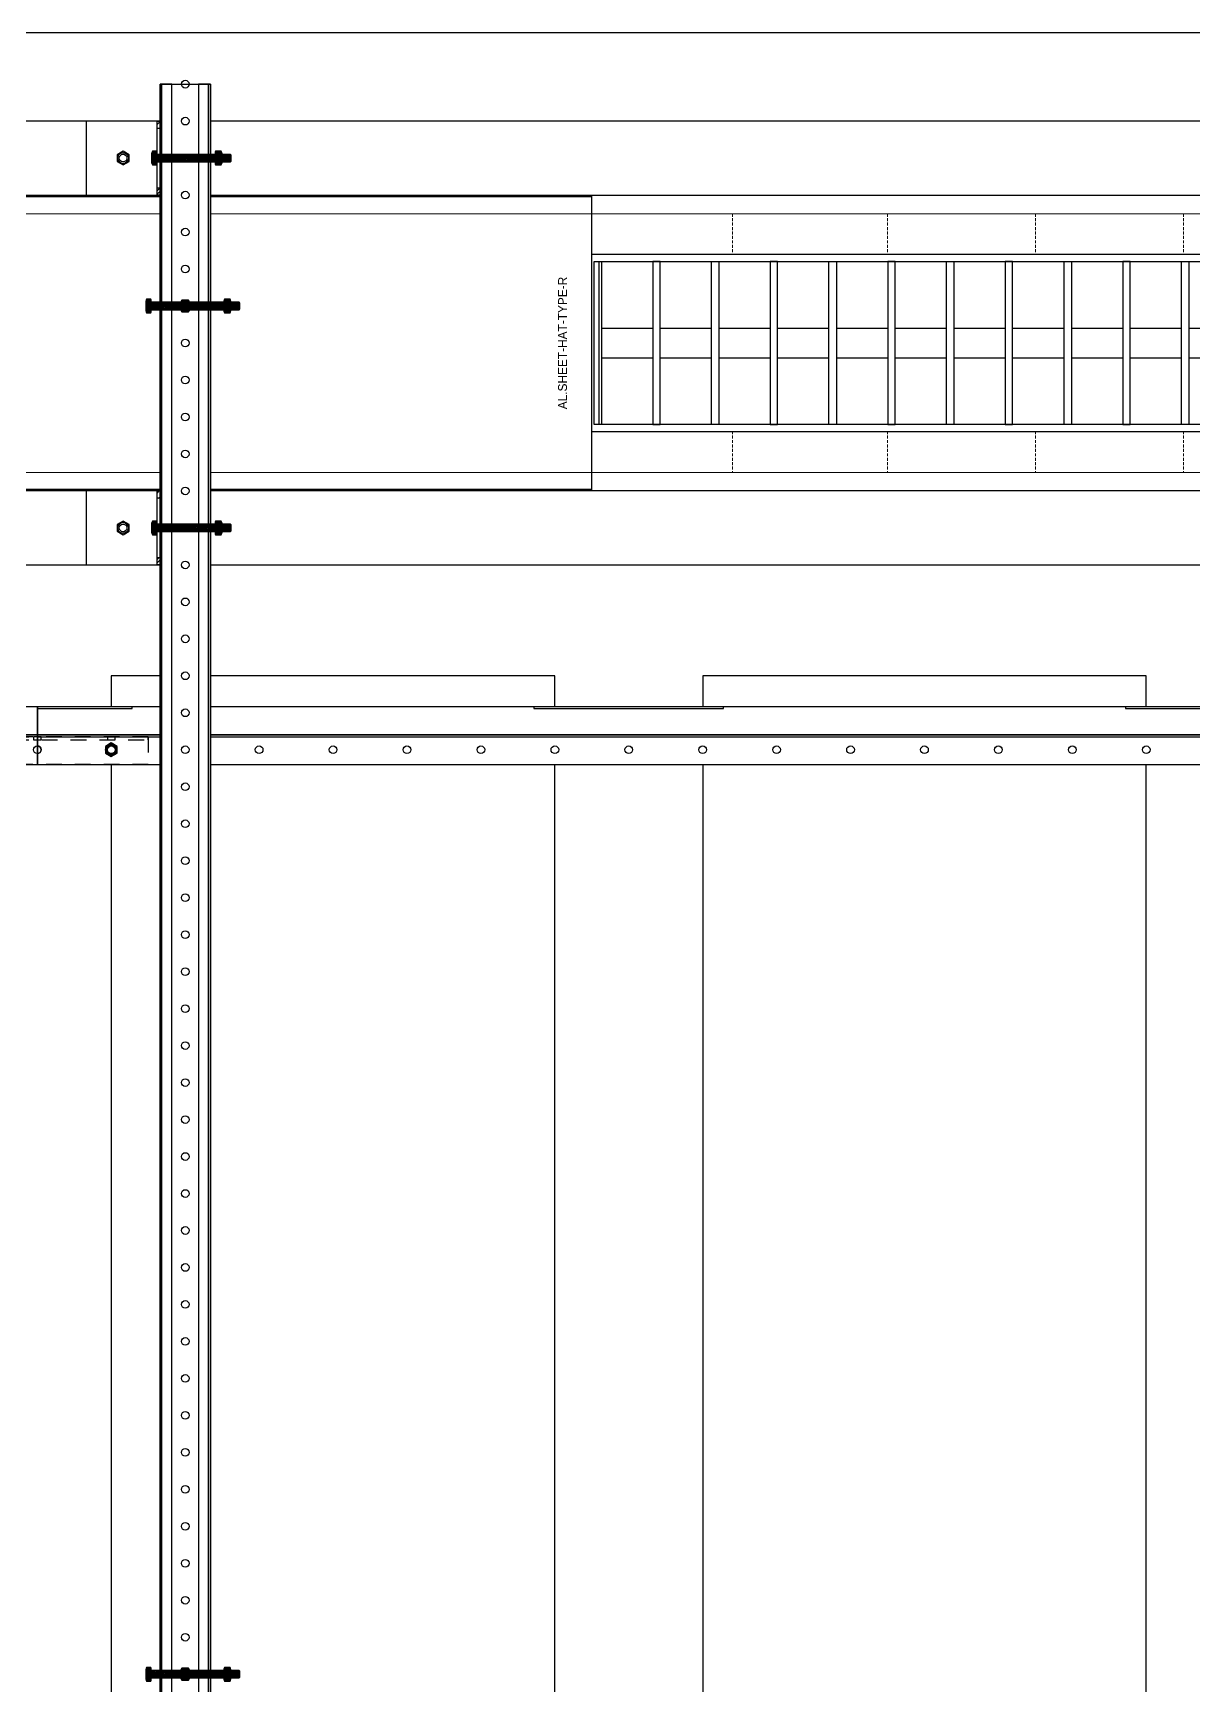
# Model space of a CAD drawing. Header units: millimetres. Extents: x -962357 to -591296, y -223672 to 59420.
# Drawn here: x -755383 to -754598, y -170951 to -169834 of the extents above; entities that cross this region are included whole.
import ezdxf
from ezdxf.enums import TextEntityAlignment as Align

# ---------------------------------------------------------------- set-up
doc = ezdxf.new("R2010")
doc.units = ezdxf.units.MM
doc.linetypes.add('DPA_Hidden 50', pattern=[3, 2, -1])
doc.linetypes.add('TA_HL_003.00000', pattern=[19.5, 10.65, -8.85])
for name, color, linetype in [('000 - H A T C H', 8, 'Continuous'), ('000 - WIPEOUT', 250, 'Continuous'), ('001 - ASCESSORIES', 251, 'Continuous'), ('A04_TUBE SERIES', 2, 'Continuous'), ('A11_ALU.SOLID SHEET', 2, 'Continuous')]:
    doc.layers.add(name, color=color, linetype=linetype)
doc.layers.add('A-GLAZ-CURT', color=2, linetype='Continuous', lineweight=9)
pattern_1 = [(110, (-0.5, 0), (-0.939693, -0.34202), []), (110, (-0.2012, 0.6409), (-0.939693, -0.34202), [1.25, -0.25, 0, -0.25])]

# ---------------------------------------------------------------- blocks, each defined once
blk = doc.blocks.new('*U4621')
at = {"color": 1}
blk.add_wipeout([(600, -60), (-600, -60), (-600, 60), (600, 60)], dxfattribs=at).dxf.layer = '000 - WIPEOUT'
at = {"layer": '001 - ASCESSORIES', "color": 0}
blk.add_lwpolyline([(600, -60), (-600, -60), (-600, 60), (600, 60)], close=True, dxfattribs=at)
at = {"layer": '001 - ASCESSORIES'}
for points in [[(-593.5, -55), (-598.5, -55), (-598.5, 55), (-593.5, 55)], [(595, -55), (-595, -55), (-595, 55), (595, 55)], [(-558.8, -55), (-553.8, -55), (-553.8, 55), (-558.8, 55)], [(-514, -55), (-519, -55), (-519, 55), (-514, 55)], [(-479.3, -55), (-474.3, -55), (-474.3, 55), (-479.3, 55)], [(-434.6, -55), (-439.6, -55), (-439.6, 55), (-434.6, 55)], [(-399.8, -55), (-394.8, -55), (-394.8, 55), (-399.8, 55)], [(-355.1, -55), (-360.1, -55), (-360.1, 55), (-355.1, 55)], [(-320.4, -55), (-315.4, -55), (-315.4, 55), (-320.4, 55)], [(-275.6, -55), (-280.6, -55), (-280.6, 55), (-275.6, 55)], [(-240.9, -55), (-235.9, -55), (-235.9, 55), (-240.9, 55)], [(-196.2, -55), (-201.2, -55), (-201.2, 55), (-196.2, 55)], [(-161.4, -55), (-156.4, -55), (-156.4, 55), (-161.4, 55)], [(-116.7, -55), (-121.7, -55), (-121.7, 55), (-116.7, 55)], [(-82, -55), (-77, -55), (-77, 55), (-82, 55)], [(-37.2, -55), (-42.2, -55), (-42.2, 55), (-37.2, 55)], [(-2.5, -55), (2.5, -55), (2.5, 55), (-2.5, 55)], [(42.2, -55), (37.2, -55), (37.2, 55), (42.2, 55)], [(77, -55), (82, -55), (82, 55), (77, 55)], [(121.7, -55), (116.7, -55), (116.7, 55), (121.7, 55)], [(156.4, -55), (161.4, -55), (161.4, 55), (156.4, 55)], [(201.2, -55), (196.2, -55), (196.2, 55), (201.2, 55)], [(235.9, -55), (240.9, -55), (240.9, 55), (235.9, 55)], [(280.6, -55), (275.6, -55), (275.6, 55), (280.6, 55)], [(315.4, -55), (320.4, -55), (320.4, 55), (315.4, 55)], [(360.1, -55), (355.1, -55), (355.1, 55), (360.1, 55)], [(394.8, -55), (399.8, -55), (399.8, 55), (394.8, 55)], [(439.6, -55), (434.6, -55), (434.6, 55), (439.6, 55)], [(474.3, -55), (479.3, -55), (479.3, 55), (474.3, 55)], [(519, -55), (514, -55), (514, 55), (519, 55)], [(553.8, -55), (558.8, -55), (558.8, 55), (553.8, 55)], [(598.5, -55), (593.5, -55), (593.5, 55), (598.5, 55)]]:
    blk.add_lwpolyline(points, close=True, dxfattribs=at)
for points in [[(-593.5, 10), (-558.8, 10)], [(-553.8, 10), (-519, 10)], [(-514, 10), (-479.3, 10)], [(-474.3, 10), (-439.6, 10)], [(-434.6, 10), (-399.8, 10)], [(-394.8, 10), (-360.1, 10)], [(-355.1, 10), (-320.4, 10)], [(-315.4, 10), (-280.6, 10)], [(-275.6, 10), (-240.9, 10)], [(-235.9, 10), (-201.2, 10)], [(-196.2, 10), (-161.4, 10)], [(-156.4, 10), (-121.7, 10)], [(-116.7, 10), (-82, 10)], [(-77, 10), (-42.2, 10)], [(-37.2, 10), (-2.5, 10)], [(2.5, 10), (37.2, 10)], [(42.2, 10), (77, 10)], [(82, 10), (116.7, 10)], [(121.7, 10), (156.4, 10)], [(161.4, 10), (196.2, 10)], [(201.2, 10), (235.9, 10)], [(240.9, 10), (275.6, 10)], [(280.6, 10), (315.4, 10)], [(320.4, 10), (355.1, 10)], [(360.1, 10), (394.8, 10)], [(399.8, 10), (434.6, 10)], [(439.6, 10), (474.3, 10)], [(479.3, 10), (514, 10)], [(519, 10), (553.8, 10)], [(558.8, 10), (593.5, 10)], [(-593.5, -10), (-558.8, -10)], [(-553.8, -10), (-519, -10)], [(-514, -10), (-479.3, -10)], [(-474.3, -10), (-439.6, -10)], [(-434.6, -10), (-399.8, -10)], [(-394.8, -10), (-360.1, -10)], [(-355.1, -10), (-320.4, -10)], [(-315.4, -10), (-280.6, -10)], [(-275.6, -10), (-240.9, -10)], [(-235.9, -10), (-201.2, -10)], [(-196.2, -10), (-161.4, -10)], [(-156.4, -10), (-121.7, -10)], [(-116.7, -10), (-82, -10)], [(-77, -10), (-42.2, -10)], [(-37.2, -10), (-2.5, -10)], [(2.5, -10), (37.2, -10)], [(42.2, -10), (77, -10)], [(82, -10), (116.7, -10)], [(121.7, -10), (156.4, -10)], [(161.4, -10), (196.2, -10)], [(201.2, -10), (235.9, -10)], [(240.9, -10), (275.6, -10)], [(280.6, -10), (315.4, -10)], [(320.4, -10), (355.1, -10)], [(360.1, -10), (394.8, -10)], [(399.8, -10), (434.6, -10)], [(439.6, -10), (474.3, -10)], [(479.3, -10), (514, -10)], [(519, -10), (553.8, -10)], [(558.8, -10), (593.5, -10)]]:
    blk.add_lwpolyline(points, dxfattribs=at)
blk = doc.blocks.new('*U4649')
blk.add_attdef('EXTR.OVL-LENGTH_', (-25, -59.1), '', height=5)
blk.add_wipeout([(-25, 0), (25, 0), (25, 4195), (-25, 4195)]).dxf.layer = '000 - WIPEOUT'
at = {"layer": 'A04_TUBE SERIES', "color": 0}
blk.add_lwpolyline([(-25, 0), (25, 0), (25, 4195), (-25, 4195)], close=True, dxfattribs=at)
blk = doc.blocks.new('*U4650')
blk.add_attdef('EXTR.OVL-LENGTH_', (-25, -59.1), '', height=5)
blk.add_wipeout([(-25, 0), (25, 0), (25, 4195), (-25, 4195)]).dxf.layer = '000 - WIPEOUT'
at = {"layer": 'A04_TUBE SERIES', "color": 0}
blk.add_lwpolyline([(-25, 0), (25, 0), (25, 4195), (-25, 4195)], close=True, dxfattribs=at)
blk = doc.blocks.new('*U4857')
at = {"color": 3}
for points in [[(-875, 350), (875, 350), (875, 50), (-875, 50)], [(-875, -50), (875, -50), (875, -350), (-875, -350)]]:
    blk.add_wipeout(points, dxfattribs=at).dxf.layer = '000 - WIPEOUT'
at = {"layer": 'A11_ALU.SOLID SHEET', "color": 0, "linetype": 'ByBlock'}
for points in [[(-875, 50), (875, 50), (875, 350), (-875, 350)], [(-875, -350), (875, -350), (875, -50), (-875, -50)]]:
    blk.add_lwpolyline(points, close=True, dxfattribs=at)
blk = doc.blocks.new('000 - ASSCESSORIES_FAMELINE_GALV.BRACKET_FITTING_Z-PROFILE_HR-02B_TOP_VIEW')
blk.add_wipeout([(-1200, 39), (1200, 39), (1200, 0), (-1200, 0)]).dxf.layer = '000 - WIPEOUT'
at = {"layer": '001 - ASCESSORIES', "linetype": 'ByBlock'}
blk.add_line((1200, 20.2), (-1200, 20.2), dxfattribs=at)
at = {"layer": '001 - ASCESSORIES'}
blk.add_line((1200, 19), (-1200, 19), dxfattribs=at)
at = {"layer": '001 - ASCESSORIES', "color": 0}
blk.add_lwpolyline([(-1200, 39), (-1200, 19), (1200, 19), (1200, 39)], close=True, dxfattribs=at)
at = {"layer": '001 - ASCESSORIES'}
blk.add_lwpolyline([(-1200, 19), (-1200, 0), (1200, 0), (1200, 19)], close=True, dxfattribs=at)
at = {"layer": '001 - ASCESSORIES', "color": 2}
for points in [[(335.9, 1.2), (335.9, 0), (464.1, 0), (464.1, 1.2)], [(735.9, 1.2), (735.9, 0), (864.1, 0), (864.1, 1.2)], [(1135.9, 1.2), (1135.9, 0), (1200, 0), (1200, 1.2)]]:
    blk.add_lwpolyline(points, close=True, dxfattribs=at)
at = {"layer": '001 - ASCESSORIES'}
for centre in [(450, 29), (500, 29), (550, 29), (600, 29), (650, 29), (700, 29), (750, 29), (800, 29), (850, 29), (900, 29), (950, 29), (1000, 29), (1050, 29), (1100, 29), (1150, 29)]:
    blk.add_circle(centre, 2.6, dxfattribs=at)
blk.add_arc((1200, 29), 2.6, 90, 270, dxfattribs=at)
blk = doc.blocks.new('000 - ASSCESSORIES_FAMELINE_GALV._SPICE-FOR_HR-02B_TOP_VIEW')
at = {"layer": '001 - ASCESSORIES', "linetype": 'ByBlock'}
blk.add_lwpolyline([(-75, 6.8), (75, 6.8), (75, 8.8), (-75, 8.8)], close=True, dxfattribs=at)
at = {"layer": '001 - ASCESSORIES', "color": 0, "linetype": 'ByBlock'}
blk.add_lwpolyline([(-75, 8.8), (75, 8.8), (75, -10), (-75, -10)], close=True, dxfattribs=at)
at = {"layer": '001 - ASCESSORIES', "color": 1}
for points in [[(-57.6, 6.8), (-42.4, 6.8), (-42.4, 8.8), (-57.6, 8.8)], [(-2.6, 6.8), (2.6, 6.8), (2.6, 8.8), (-2.6, 8.8)], [(47.4, 6.8), (52.6, 6.8), (52.6, 8.8), (47.4, 8.8)]]:
    blk.add_lwpolyline(points, close=True, dxfattribs=at)
blk.add_lwpolyline([(-55, -2.6), (-45, -2.6, 1), (-45, 2.6), (-55, 2.6, 1)], format="xyb", close=True, dxfattribs=at)
at = {"layer": '001 - ASCESSORIES'}
for centre in [(0, 0), (50, 0)]:
    blk.add_circle(centre, 2.6, dxfattribs=at)
blk = doc.blocks.new('*U4659')
at = {"layer": '001 - ASCESSORIES', "color": 0, "linetype": 'ByBlock'}
blk.add_blockref('000 - ASSCESSORIES_FAMELINE_GALV._SPICE-FOR_HR-02B_TOP_VIEW', (0, 0), dxfattribs=at)
blk = doc.blocks.new('*U4682')
at = {"color": 1}
for p, q in [((-3.5, 3.5), (3.5, 3.5)), ((-3.5, 0), (3.5, 0))]:
    blk.add_line(p, q, dxfattribs=at)
at = {"color": 0}
for points in [[(-2.3, 3.2, 0.249855), (-4.6, 3.2), (-4.6, 0.3, 0.249855), (-2.3, 0.3)], [(2.3, 3.2, 0.062432), (0, 3.5, 0.062432), (-2.3, 3.2), (-2.3, 0.3, 0.061701), (0, 0, 0.061701), (2.3, 0.3)], [(4.6, 3.2, 0.249855), (2.3, 3.2), (2.3, 0.3, 0.249855), (4.6, 0.3)]]:
    blk.add_lwpolyline(points, format="xyb", close=True, dxfattribs=at)
blk = doc.blocks.new('*U4688')
at = {"layer": '000 - H A T C H'}
h = blk.add_hatch(dxfattribs=at)
h.set_pattern_fill('ANSI35', color=8, scale=4, angle=65)
h.set_pattern_definition(pattern_1)
h.paths.add_polyline_path([(0, -2.5), (14.5, -2.5), (14.5, 2.5), (0, 2.5)])
at = {"color": 8}
blk.add_line((14.5, -2.5), (14.5, 2.5), dxfattribs=at)
at = {"color": 1}
blk.add_lwpolyline([(14.5, 2.5), (0, 2.5), (0, -2.5), (14.5, -2.5), (15, -2), (15, 2)], close=True, dxfattribs=at)
blk = doc.blocks.new('*U4699')
at = {"layer": '000 - H A T C H'}
h = blk.add_hatch(color=250, dxfattribs=at)
h.dxf.hatch_style = 1
edge = h.paths.add_edge_path()
edge.add_line((-0.3, -4.6), (-3.2, -4.6))
edge.add_arc((-1, -3.5), 2.45, 180, 208.0569, ccw=False)
edge.add_line((-3.5, -3.5), (-3.5, 0))
edge.add_arc((5.9, 0), 9.36, 179.9761, 180.0239, ccw=False)
edge.add_line((-3.5, 0), (-3.5, 0))
edge.add_arc((5.9, 0), 9.36, 179.9761, 180.0239, ccw=False)
edge.add_line((-3.5, 0), (-3.5, 3.5))
edge.add_arc((-1, 3.5), 2.45, 151.9431, 180, ccw=False)
edge.add_line((-3.2, 4.6), (-0.3, 4.6))
edge.add_arc((-2.5, 3.5), 2.45, 360, 388.0569, ccw=False)
edge.add_line((0, 3.5), (0, -3.5))
edge.add_arc((-2.5, -3.5), 2.45, 331.9431, 360, ccw=False)
blk.add_blockref('*U4688', (0, 0))
at = {"layer": '001 - ASCESSORIES', "rotation": 90}
blk.add_blockref('*U4682', (0, 0), dxfattribs=at)
blk = doc.blocks.new('*U4663')
at = {"layer": '001 - ASCESSORIES', "color": 0}
blk.add_lwpolyline([(4.6, 0), (2.3, 4), (-2.3, 4), (-4.6, 0), (-2.3, -4), (2.3, -4)], close=True, dxfattribs=at)
at = {"layer": '001 - ASCESSORIES', "color": 8}
blk.add_circle((0, 0), 3.85, dxfattribs=at)
at = {"layer": '001 - ASCESSORIES', "color": 0}
blk.add_circle((0, 0), 2.6, dxfattribs=at)
blk = doc.blocks.new('*U4664')
at = {"layer": '000 - H A T C H'}
h = blk.add_hatch(color=250, dxfattribs=at)
h.dxf.hatch_style = 1
h.paths.add_polyline_path([(4, -2.3), (4, 2.3), (0, 4.6), (-4, 2.3), (-4, -2.3), (0, -4.6)])
h.paths.add_polyline_path([(0, -2.6, -1), (0, 2.6, -1)], flags=16)
at = {"layer": '001 - ASCESSORIES', "color": 0, "rotation": 270}
blk.add_blockref('*U4663', (0, 0), dxfattribs=at)
blk = doc.blocks.new('*U4919')
blk.add_blockref('*U4699', (1150, -10))
at = {"linetype": 'ByBlock'}
blk.add_wipeout([(1200, -39), (1936, -39), (1936, 0), (1200, 0)], dxfattribs=at).dxf.layer = '000 - WIPEOUT'
at = {"layer": '001 - ASCESSORIES', "color": 1, "linetype": 'ByBlock'}
blk.add_lwpolyline([(1936, 0), (1200, 0), (1200, -20), (1936, -20)], close=True, dxfattribs=at)
at = {"layer": '001 - ASCESSORIES', "linetype": 'ByBlock'}
blk.add_lwpolyline([(1936, -20), (1200, -20), (1200, -39), (1936, -39)], close=True, dxfattribs=at)
at = {"layer": '001 - ASCESSORIES', "color": 0, "linetype": 'ByBlock'}
blk.add_blockref('000 - ASSCESSORIES_FAMELINE_GALV.BRACKET_FITTING_Z-PROFILE_HR-02B_TOP_VIEW', (0, -39), dxfattribs=at)
at = {"layer": '001 - ASCESSORIES', "linetype": 'ByBlock'}
blk.add_circle((1200, -10), 2.6, dxfattribs=at)
at = {"layer": '001 - ASCESSORIES', "linetype": 'TA_HL_003.00000', "rotation": 180}
blk.add_blockref('*U4659', (1200, -10), dxfattribs=at)
at = {"layer": '001 - ASCESSORIES'}
blk.add_blockref('*U4664', (1150, -10), dxfattribs=at)
blk = doc.blocks.new('*U4927')
at = {"layer": 'A11_ALU.SOLID SHEET', "color": 0}
blk.add_lwpolyline([(1135, -98.8), (1135, 98.8), (0, 98.8), (0, -98.8)], close=True, dxfattribs=at)
at = {"layer": 'Defpoints', "color": 250}
blk.add_point((0, 0), dxfattribs=at)
blk.add_text('AL.SHEET-HAT-TYPE-R', height=6, rotation=270, dxfattribs=at).set_placement((15, 0), align=Align.BOTTOM_CENTER)
blk = doc.blocks.new('*U4938')
at = {"color": 6}
blk.add_wipeout([(1075, -17), (-1075, -17), (-1075, 17), (1075, 17)], dxfattribs=at).dxf.layer = '000 - WIPEOUT'
at = {"layer": '001 - ASCESSORIES', "color": 0, "linetype": 'ByBlock'}
for p, q in [((1075, 15.8), (-1075, 15.8)), ((1075, -15.8), (-1075, -15.8))]:
    blk.add_line(p, q, dxfattribs=at)
at = {"layer": '001 - ASCESSORIES', "color": 1}
blk.add_lwpolyline([(1075, 17), (1075, -17), (-1075, -17), (-1075, 17)], close=True, dxfattribs=at)
at = {"layer": '001 - ASCESSORIES', "color": 0, "linetype": 'ByBlock'}
for points in [[(-1075, 17), (-1075, 9), (1075, 9), (1075, 17)], [(-1075, -9), (-1075, -17), (1075, -17), (1075, -9)]]:
    blk.add_lwpolyline(points, close=True, dxfattribs=at)
at = {"layer": '001 - ASCESSORIES', "color": 1, "linetype": 'Continuous'}
for centre in [(-1075, 0), (-1050, 0), (-1025, 0), (-1000, 0), (-975, 0), (-950, 0), (-925, 0), (-900, 0), (-875, 0), (-850, 0), (-825, 0), (-800, 0), (-775, 0), (-750, 0), (-725, 0), (-700, 0), (-675, 0), (-650, 0), (-625, 0), (-600, 0), (-575, 0), (-550, 0), (-525, 0), (-500, 0), (-475, 0), (-450, 0), (-425, 0), (-400, 0), (-375, 0), (-350, 0), (-325, 0), (-300, 0), (-275, 0), (-250, 0), (-225, 0), (-200, 0), (-175, 0), (-150, 0), (-125, 0), (-100, 0), (-75, 0), (-50, 0), (-25, 0), (0, 0)]:
    blk.add_circle(centre, 2.6, dxfattribs=at)
blk = doc.blocks.new('*U4696')
at = {"layer": '000 - H A T C H'}
h = blk.add_hatch(dxfattribs=at)
h.set_pattern_fill('ANSI35', color=8, scale=4, angle=65)
h.set_pattern_definition(pattern_1)
h.paths.add_polyline_path([(0, -2.5), (59.5, -2.5), (59.5, 2.5), (0, 2.5)])
at = {"color": 8}
blk.add_line((59.5, -2.5), (59.5, 2.5), dxfattribs=at)
at = {"color": 1}
blk.add_lwpolyline([(59.5, 2.5), (0, 2.5), (0, -2.5), (59.5, -2.5), (60, -2), (60, 2)], close=True, dxfattribs=at)
blk = doc.blocks.new('*U4748')
at = {"layer": '000 - H A T C H'}
h = blk.add_hatch(color=250, dxfattribs=at)
h.dxf.hatch_style = 1
edge = h.paths.add_edge_path()
edge.add_line((-0.3, -4.6), (-3.2, -4.6))
edge.add_arc((-1, -3.5), 2.45, 180, 208.0569, ccw=False)
edge.add_line((-3.5, -3.5), (-3.5, 0))
edge.add_arc((5.9, 0), 9.36, 179.9761, 180.0239, ccw=False)
edge.add_line((-3.5, 0), (-3.5, 0))
edge.add_arc((5.9, 0), 9.36, 179.9761, 180.0239, ccw=False)
edge.add_line((-3.5, 0), (-3.5, 3.5))
edge.add_arc((-1, 3.5), 2.45, 151.9431, 180, ccw=False)
edge.add_line((-3.2, 4.6), (-0.3, 4.6))
edge.add_arc((-2.5, 3.5), 2.45, 360, 388.0569, ccw=False)
edge.add_line((0, 3.5), (0, -3.5))
edge.add_arc((-2.5, -3.5), 2.45, 331.9431, 360, ccw=False)
blk.add_blockref('*U4696', (0, 0))
at = {"layer": '001 - ASCESSORIES', "rotation": 90}
blk.add_blockref('*U4682', (0, 0), dxfattribs=at)
blk = doc.blocks.new('*U4662')
at = {"color": 1}
for p, q in [((-3.5, 4.5), (3.5, 4.5)), ((-3.5, 0), (3.5, 0))]:
    blk.add_line(p, q, dxfattribs=at)
at = {"color": 0}
for points in [[(-2.3, 4.2, 0.249893), (-4.6, 4.2), (-4.6, 0.3, 0.249893), (-2.3, 0.3)], [(2.3, 4.2, 0.062422), (0, 4.5, 0.062422), (-2.3, 4.2), (-2.3, 0.3, 0.061692), (0, 0, 0.061692), (2.3, 0.3)], [(4.6, 4.2, 0.249893), (2.3, 4.2), (2.3, 0.3, 0.249893), (4.6, 0.3)]]:
    blk.add_lwpolyline(points, format="xyb", close=True, dxfattribs=at)
blk = doc.blocks.new('*U4707')
at = {"layer": '000 - H A T C H'}
h = blk.add_hatch(color=250, dxfattribs=at)
h.dxf.hatch_style = 1
edge = h.paths.add_edge_path()
edge.add_line((0.3, 4.6), (4.2, 4.6))
edge.add_arc((2, 3.5), 2.45, 0, 28.0609, ccw=False)
edge.add_line((4.5, 3.5), (4.5, 0))
edge.add_arc((-4.9, 0), 9.36, -0.0239, 0.0239, ccw=False)
edge.add_line((4.5, 0), (4.5, 0))
edge.add_arc((-4.9, 0), 9.36, -0.0239, 0.0239, ccw=False)
edge.add_line((4.5, 0), (4.5, -3.5))
edge.add_arc((2, -3.5), 2.45, -28.0609, 0, ccw=False)
edge.add_line((4.2, -4.6), (0.3, -4.6))
edge.add_arc((2.5, -3.5), 2.45, 180, 208.0609, ccw=False)
edge.add_line((0, -3.5), (0, 3.5))
edge.add_arc((2.5, 3.5), 2.45, 151.9391, 180, ccw=False)
at = {"layer": '001 - ASCESSORIES', "color": 0, "rotation": 270}
blk.add_blockref('*U4662', (0, 0), dxfattribs=at)
blk = doc.blocks.new('*U4821')
at = {"layer": '001 - ASCESSORIES'}
blk.add_blockref('*U4748', (-23, 0), dxfattribs=at)
at = {"layer": '001 - ASCESSORIES', "color": 2}
for rotation in [90, 90, 270, 270]:
    blk.add_blockref('*U4664', (0, 0), dxfattribs=dict(at, rotation=rotation))
at = {"layer": '001 - ASCESSORIES', "color": 1}
blk.add_blockref('*U4707', (26.2, 0), dxfattribs=at)
blk = doc.blocks.new('000 - ASSCESSORIES_FAMELINE_AL.EXTR._L-PROFILE_50x68mm._non-code_TOP_VIEW')
blk.add_wipeout([(-50, -25), (0, -25), (0, 25), (-50, 25)]).dxf.layer = '000 - WIPEOUT'
at = {"layer": '000 - H A T C H'}
h = blk.add_hatch(dxfattribs=at)
h.set_pattern_fill('ANSI32', color=8, scale=0.5)
h.set_pattern_definition([(45, (-14193.569, 11847.092), (-3.367596, 3.367596), []), (45, (-14191.324, 11847.092), (-3.367596, 3.367596), [])])
h.paths.add_polyline_path([(-2, 20), (0, 20), (0, 25), (-2, 25)])
h.paths.add_polyline_path([(0, -20), (-2, -20), (-2, -25), (0, -25)])
at = {"layer": '001 - ASCESSORIES', "color": 0}
for p, q in [((0, 20), (-2, 20)), ((-2, -20), (0, -20))]:
    blk.add_line(p, q, dxfattribs=at)
at = {"layer": '001 - ASCESSORIES', "color": 1}
blk.add_line((-2, -20), (-2, 20), dxfattribs=at)
at = {"layer": '001 - ASCESSORIES'}
blk.add_lwpolyline([(-50, -25), (0, -25), (0, 25), (-50, 25)], close=True, dxfattribs=at)
at = {"layer": '001 - ASCESSORIES', "color": 0}
for points in [[(-2, 25), (0, 25), (0, 20), (-2, 20)], [(-2, -20), (0, -20), (0, -25), (-2, -25)]]:
    blk.add_lwpolyline(points, close=True, dxfattribs=at)
at = {"layer": '001 - ASCESSORIES', "color": 1}
blk.add_circle((-25, 0), 2.6, dxfattribs=at)
blk = doc.blocks.new('*U4738')
at = {"layer": '001 - ASCESSORIES', "color": 0}
blk.add_blockref('000 - ASSCESSORIES_FAMELINE_AL.EXTR._L-PROFILE_50x68mm._non-code_TOP_VIEW', (0, 0), dxfattribs=at)
blk = doc.blocks.new('*U4683')
blk.add_circle((0, 0), 3.66)
at = {"layer": '001 - ASCESSORIES', "color": 0}
blk.add_lwpolyline([(4.6, 0), (2.3, 4), (-2.3, 4), (-4.6, 0), (-2.3, -4), (2.3, -4)], close=True, dxfattribs=at)
at = {"layer": '001 - ASCESSORIES', "color": 8}
blk.add_circle((0, 0), 3.85, dxfattribs=at)
blk = doc.blocks.new('*U4715')
at = {"layer": '001 - ASCESSORIES', "rotation": 90}
blk.add_blockref('*U4683', (0, 0), dxfattribs=at)
blk = doc.blocks.new('*U4751')
at = {"layer": '001 - ASCESSORIES'}
blk.add_blockref('*U4715', (0, 0), dxfattribs=at)
blk = doc.blocks.new('*U4694')
at = {"layer": '000 - H A T C H'}
h = blk.add_hatch(dxfattribs=at)
h.set_pattern_fill('ANSI35', color=8, scale=4, angle=65)
h.set_pattern_definition(pattern_1)
h.paths.add_polyline_path([(0, -2.5), (49.5, -2.5), (49.5, 2.5), (0, 2.5)])
at = {"color": 8}
blk.add_line((49.5, -2.5), (49.5, 2.5), dxfattribs=at)
at = {"color": 1}
blk.add_lwpolyline([(49.5, 2.5), (0, 2.5), (0, -2.5), (49.5, -2.5), (50, -2), (50, 2)], close=True, dxfattribs=at)
blk = doc.blocks.new('*U4746')
at = {"layer": '000 - H A T C H'}
h = blk.add_hatch(color=250, dxfattribs=at)
h.dxf.hatch_style = 1
edge = h.paths.add_edge_path()
edge.add_line((-0.3, -4.6), (-3.2, -4.6))
edge.add_arc((-1, -3.5), 2.45, 180, 208.0569, ccw=False)
edge.add_line((-3.5, -3.5), (-3.5, 0))
edge.add_arc((5.9, 0), 9.36, 179.9761, 180.0239, ccw=False)
edge.add_line((-3.5, 0), (-3.5, 0))
edge.add_arc((5.9, 0), 9.36, 179.9761, 180.0239, ccw=False)
edge.add_line((-3.5, 0), (-3.5, 3.5))
edge.add_arc((-1, 3.5), 2.45, 151.9431, 180, ccw=False)
edge.add_line((-3.2, 4.6), (-0.3, 4.6))
edge.add_arc((-2.5, 3.5), 2.45, 360, 388.0569, ccw=False)
edge.add_line((0, 3.5), (0, -3.5))
edge.add_arc((-2.5, -3.5), 2.45, 331.9431, 360, ccw=False)
blk.add_blockref('*U4694', (0, 0))
at = {"layer": '001 - ASCESSORIES', "rotation": 90}
blk.add_blockref('*U4682', (0, 0), dxfattribs=at)
blk = doc.blocks.new('*U4752')
at = {"layer": '001 - ASCESSORIES'}
for name, p in [('*U4746', (0, 0)), ('*U4707', (39.2, 0))]:
    blk.add_blockref(name, p, dxfattribs=at)
blk = doc.blocks.new('*U4794')
at = {"color": 2}
blk.add_blockref('*U4738', (0, 0), dxfattribs=at)
for name, p in [('*U4751', (-25, 0)), ('*U4752', (-2, 0))]:
    blk.add_blockref(name, p)
blk = doc.blocks.new('*U4956')
blk.add_lwpolyline([(-7165.5, 4263), (-7165.5, 5940.1), (-11560, 5940.1), (-11560, 4315), (-18103.4, 4315), (-18103.4, 550), (-9016.6, 550), (-9016.6, 4265)], close=True)
blk.add_blockref('*U4621', (-9725, 5730.5))
at = {"layer": 'A04_TUBE SERIES', "color": 0, "linetype": 'ByBlock', "rotation": 270}
for name, p in [('*U4649', (-11460, 5855.5)), ('*U4650', (-11460, 5605.5))]:
    blk.add_blockref(name, p, dxfattribs=at)
at = {"layer": 'A11_ALU.SOLID SHEET', "color": 0, "linetype": 'ByBlock', "rotation": 90}
blk.add_blockref('*U4857', (-10300, 4630.5), dxfattribs=at)
at = {"layer": '001 - ASCESSORIES', "linetype": 'ByBlock', "rotation": 180}
blk.add_blockref('*U4919', (-9500, 5445.5), dxfattribs=at)
at = {"layer": 'A11_ALU.SOLID SHEET', "color": 1, "rotation": 180}
blk.add_blockref('*U4927', (-10325, 5730.5), dxfattribs=at)
at = {"layer": '001 - ASCESSORIES', "linetype": 'ByBlock', "rotation": 270}
blk.add_blockref('*U4938', (-10600, 4830.5), dxfattribs=at)
at = {"layer": '001 - ASCESSORIES', "linetype": 'ByBlock'}
for name, p in [('*U4794', (-10617, 5855.5)), ('*U4821', (-10600, 5755.5)), ('*U4794', (-10617, 5605.5)), ('*U4821', (-10600, 4830.5))]:
    blk.add_blockref(name, p, dxfattribs=at)
blk = doc.blocks.new('DPA_CP_Metal Ceiling Luminaire2 - Linear Luminaire-12437131-4160-01 UPPER PLATFORM LEVEL - REFLECTED CEILING PLAN')
at = {"layer": 'A-GLAZ-CURT'}
for p, q in [((-842129.9, 6974), (-842129.9, 7249)), ((-842129.9, 7249), (-840929.9, 7249)), ((-842129.9, 7249), (-842129.9, 6974)), ((-840929.9, 7249), (-842129.9, 7249)), ((-842129.9, 7249), (-840929.9, 7249)), ((-840929.9, 7249), (-840929.9, 6974)), ((-840929.9, 6974), (-840929.9, 7249)), ((-842129.9, 7211.5), (-842129.9, 6974)), ((-840929.9, 7211.5), (-840929.9, 6974)), ((-842129.9, 7199), (-840929.9, 7199)), ((-842129.9, 7024), (-840929.9, 7024)), ((-840929.9, 6974), (-842129.9, 6974)), ((-840929.9, 6974), (-842129.9, 6974)), ((-842129.9, 6974), (-840929.9, 6974))]:
    blk.add_line(p, q, dxfattribs=at)
at = {"layer": 'A-GLAZ-CURT', "linetype": 'DPA_Hidden 50'}
for p, q in [((-842034.9, 7199), (-842034.9, 7024)), ((-841929.9, 7199), (-841929.9, 7024)), ((-841829.9, 7199), (-841829.9, 7024)), ((-841729.9, 7199), (-841729.9, 7024)), ((-841629.9, 7199), (-841629.9, 7024)), ((-841529.9, 7199), (-841529.9, 7024)), ((-841429.9, 7199), (-841429.9, 7024)), ((-841329.9, 7199), (-841329.9, 7024)), ((-841229.9, 7199), (-841229.9, 7024)), ((-841129.9, 7199), (-841129.9, 7024)), ((-841024.9, 7199), (-841024.9, 7024))]:
    blk.add_line(p, q, dxfattribs=at)
blk = doc.blocks.new('DPA_CP_Metal Ceiling Panel1 - Horizontal with Gap-12454095-4160-01 UPPER PLATFORM LEVEL - REFLECTED CEILING PLAN')
at = {"layer": 'A-GLAZ-CURT'}
for p, q in [((-756057.4, 9174), (-756057.4, 9449)), ((-756057.4, 9174), (-756057.4, 9449)), ((-756057.4, 9449), (-755007.4, 9449)), ((-756057.4, 9449), (-755007.4, 9449)), ((-756057.4, 9174), (-756057.4, 9449)), ((-755007.4, 9174), (-755007.4, 9449)), ((-755007.4, 9449), (-755007.4, 9174)), ((-755007.4, 9449), (-755007.4, 9174)), ((-756057.4, 9399), (-755007.4, 9399)), ((-756057.4, 9224), (-755007.4, 9224)), ((-756057.4, 9174), (-755007.4, 9174)), ((-755007.4, 9174), (-756057.4, 9174)), ((-755007.4, 9174), (-756057.4, 9174))]:
    blk.add_line(p, q, dxfattribs=at)
blk = doc.blocks.new('*U453')
at = {"color": 1}
blk.add_wipeout([(600, -60), (-600, -60), (-600, 60), (600, 60)], dxfattribs=at).dxf.layer = '000 - WIPEOUT'
at = {"layer": '001 - ASCESSORIES', "color": 0}
blk.add_lwpolyline([(600, -60), (-600, -60), (-600, 60), (600, 60)], close=True, dxfattribs=at)
at = {"layer": '001 - ASCESSORIES'}
for points in [[(-593.5, -55), (-598.5, -55), (-598.5, 55), (-593.5, 55)], [(595, -55), (-595, -55), (-595, 55), (595, 55)], [(-558.8, -55), (-553.8, -55), (-553.8, 55), (-558.8, 55)], [(-514, -55), (-519, -55), (-519, 55), (-514, 55)], [(-479.3, -55), (-474.3, -55), (-474.3, 55), (-479.3, 55)], [(-434.6, -55), (-439.6, -55), (-439.6, 55), (-434.6, 55)], [(-399.8, -55), (-394.8, -55), (-394.8, 55), (-399.8, 55)], [(-355.1, -55), (-360.1, -55), (-360.1, 55), (-355.1, 55)], [(-320.4, -55), (-315.4, -55), (-315.4, 55), (-320.4, 55)], [(-275.6, -55), (-280.6, -55), (-280.6, 55), (-275.6, 55)], [(-240.9, -55), (-235.9, -55), (-235.9, 55), (-240.9, 55)], [(-196.2, -55), (-201.2, -55), (-201.2, 55), (-196.2, 55)], [(-161.4, -55), (-156.4, -55), (-156.4, 55), (-161.4, 55)], [(-116.7, -55), (-121.7, -55), (-121.7, 55), (-116.7, 55)], [(-82, -55), (-77, -55), (-77, 55), (-82, 55)], [(-37.2, -55), (-42.2, -55), (-42.2, 55), (-37.2, 55)], [(-2.5, -55), (2.5, -55), (2.5, 55), (-2.5, 55)], [(42.2, -55), (37.2, -55), (37.2, 55), (42.2, 55)], [(77, -55), (82, -55), (82, 55), (77, 55)], [(121.7, -55), (116.7, -55), (116.7, 55), (121.7, 55)], [(156.4, -55), (161.4, -55), (161.4, 55), (156.4, 55)], [(201.2, -55), (196.2, -55), (196.2, 55), (201.2, 55)], [(235.9, -55), (240.9, -55), (240.9, 55), (235.9, 55)], [(280.6, -55), (275.6, -55), (275.6, 55), (280.6, 55)], [(315.4, -55), (320.4, -55), (320.4, 55), (315.4, 55)], [(360.1, -55), (355.1, -55), (355.1, 55), (360.1, 55)], [(394.8, -55), (399.8, -55), (399.8, 55), (394.8, 55)], [(439.6, -55), (434.6, -55), (434.6, 55), (439.6, 55)], [(474.3, -55), (479.3, -55), (479.3, 55), (474.3, 55)], [(519, -55), (514, -55), (514, 55), (519, 55)], [(553.8, -55), (558.8, -55), (558.8, 55), (553.8, 55)], [(598.5, -55), (593.5, -55), (593.5, 55), (598.5, 55)]]:
    blk.add_lwpolyline(points, close=True, dxfattribs=at)
for points in [[(-593.5, 10), (-558.8, 10)], [(-553.8, 10), (-519, 10)], [(-514, 10), (-479.3, 10)], [(-474.3, 10), (-439.6, 10)], [(-434.6, 10), (-399.8, 10)], [(-394.8, 10), (-360.1, 10)], [(-355.1, 10), (-320.4, 10)], [(-315.4, 10), (-280.6, 10)], [(-275.6, 10), (-240.9, 10)], [(-235.9, 10), (-201.2, 10)], [(-196.2, 10), (-161.4, 10)], [(-156.4, 10), (-121.7, 10)], [(-116.7, 10), (-82, 10)], [(-77, 10), (-42.2, 10)], [(-37.2, 10), (-2.5, 10)], [(2.5, 10), (37.2, 10)], [(42.2, 10), (77, 10)], [(82, 10), (116.7, 10)], [(121.7, 10), (156.4, 10)], [(161.4, 10), (196.2, 10)], [(201.2, 10), (235.9, 10)], [(240.9, 10), (275.6, 10)], [(280.6, 10), (315.4, 10)], [(320.4, 10), (355.1, 10)], [(360.1, 10), (394.8, 10)], [(399.8, 10), (434.6, 10)], [(439.6, 10), (474.3, 10)], [(479.3, 10), (514, 10)], [(519, 10), (553.8, 10)], [(558.8, 10), (593.5, 10)], [(-593.5, -10), (-558.8, -10)], [(-553.8, -10), (-519, -10)], [(-514, -10), (-479.3, -10)], [(-474.3, -10), (-439.6, -10)], [(-434.6, -10), (-399.8, -10)], [(-394.8, -10), (-360.1, -10)], [(-355.1, -10), (-320.4, -10)], [(-315.4, -10), (-280.6, -10)], [(-275.6, -10), (-240.9, -10)], [(-235.9, -10), (-201.2, -10)], [(-196.2, -10), (-161.4, -10)], [(-156.4, -10), (-121.7, -10)], [(-116.7, -10), (-82, -10)], [(-77, -10), (-42.2, -10)], [(-37.2, -10), (-2.5, -10)], [(2.5, -10), (37.2, -10)], [(42.2, -10), (77, -10)], [(82, -10), (116.7, -10)], [(121.7, -10), (156.4, -10)], [(161.4, -10), (196.2, -10)], [(201.2, -10), (235.9, -10)], [(240.9, -10), (275.6, -10)], [(280.6, -10), (315.4, -10)], [(320.4, -10), (355.1, -10)], [(360.1, -10), (394.8, -10)], [(399.8, -10), (434.6, -10)], [(439.6, -10), (474.3, -10)], [(479.3, -10), (514, -10)], [(519, -10), (553.8, -10)], [(558.8, -10), (593.5, -10)]]:
    blk.add_lwpolyline(points, dxfattribs=at)
blk = doc.blocks.new('*U727')
blk.add_attdef('EXTR.OVL-LENGTH_', (-25, -59.1), '', height=5)
blk.add_wipeout([(-25, 0), (25, 0), (25, 4195), (-25, 4195)]).dxf.layer = '000 - WIPEOUT'
at = {"layer": 'A04_TUBE SERIES', "color": 0}
blk.add_lwpolyline([(-25, 0), (25, 0), (25, 4195), (-25, 4195)], close=True, dxfattribs=at)
blk = doc.blocks.new('*U728')
blk.add_attdef('EXTR.OVL-LENGTH_', (-25, -59.1), '', height=5)
blk.add_wipeout([(-25, 0), (25, 0), (25, 4195), (-25, 4195)]).dxf.layer = '000 - WIPEOUT'
at = {"layer": 'A04_TUBE SERIES', "color": 0}
blk.add_lwpolyline([(-25, 0), (25, 0), (25, 4195), (-25, 4195)], close=True, dxfattribs=at)
blk = doc.blocks.new('*U698')
at = {"color": 3}
for points in [[(-875, 350), (875, 350), (875, 50), (-875, 50)], [(-875, -50), (875, -50), (875, -350), (-875, -350)]]:
    blk.add_wipeout(points, dxfattribs=at).dxf.layer = '000 - WIPEOUT'
at = {"layer": 'A11_ALU.SOLID SHEET', "color": 0, "linetype": 'ByBlock'}
for points in [[(-875, 50), (875, 50), (875, 350), (-875, 350)], [(-875, -350), (875, -350), (875, -50), (-875, -50)]]:
    blk.add_lwpolyline(points, close=True, dxfattribs=at)
blk = doc.blocks.new('*U670')
at = {"layer": '001 - ASCESSORIES', "color": 0, "linetype": 'ByBlock'}
blk.add_blockref('000 - ASSCESSORIES_FAMELINE_GALV._SPICE-FOR_HR-02B_TOP_VIEW', (0, 0), dxfattribs=at)
blk = doc.blocks.new('*U351')
at = {"color": 1}
for p, q in [((-3.5, 3.5), (3.5, 3.5)), ((-3.5, 0), (3.5, 0))]:
    blk.add_line(p, q, dxfattribs=at)
at = {"color": 0}
for points in [[(-2.3, 3.2, 0.249855), (-4.6, 3.2), (-4.6, 0.3, 0.249855), (-2.3, 0.3)], [(2.3, 3.2, 0.062432), (0, 3.5, 0.062432), (-2.3, 3.2), (-2.3, 0.3, 0.061701), (0, 0, 0.061701), (2.3, 0.3)], [(4.6, 3.2, 0.249855), (2.3, 3.2), (2.3, 0.3, 0.249855), (4.6, 0.3)]]:
    blk.add_lwpolyline(points, format="xyb", close=True, dxfattribs=at)
blk = doc.blocks.new('*U357')
at = {"layer": '000 - H A T C H'}
h = blk.add_hatch(dxfattribs=at)
h.set_pattern_fill('ANSI35', color=8, scale=4, angle=65)
h.set_pattern_definition(pattern_1)
h.paths.add_polyline_path([(0, -2.5), (14.5, -2.5), (14.5, 2.5), (0, 2.5)])
at = {"color": 8}
blk.add_line((14.5, -2.5), (14.5, 2.5), dxfattribs=at)
at = {"color": 1}
blk.add_lwpolyline([(14.5, 2.5), (0, 2.5), (0, -2.5), (14.5, -2.5), (15, -2), (15, 2)], close=True, dxfattribs=at)
blk = doc.blocks.new('*U666')
at = {"layer": '000 - H A T C H'}
h = blk.add_hatch(color=250, dxfattribs=at)
h.dxf.hatch_style = 1
edge = h.paths.add_edge_path()
edge.add_line((-0.3, -4.6), (-3.2, -4.6))
edge.add_arc((-1, -3.5), 2.45, 180, 208.0569, ccw=False)
edge.add_line((-3.5, -3.5), (-3.5, 0))
edge.add_arc((5.9, 0), 9.36, 179.9761, 180.0239, ccw=False)
edge.add_line((-3.5, 0), (-3.5, 0))
edge.add_arc((5.9, 0), 9.36, 179.9761, 180.0239, ccw=False)
edge.add_line((-3.5, 0), (-3.5, 3.5))
edge.add_arc((-1, 3.5), 2.45, 151.9431, 180, ccw=False)
edge.add_line((-3.2, 4.6), (-0.3, 4.6))
edge.add_arc((-2.5, 3.5), 2.45, 360, 388.0569, ccw=False)
edge.add_line((0, 3.5), (0, -3.5))
edge.add_arc((-2.5, -3.5), 2.45, 331.9431, 360, ccw=False)
blk.add_blockref('*U357', (0, 0))
at = {"layer": '001 - ASCESSORIES', "rotation": 90}
blk.add_blockref('*U351', (0, 0), dxfattribs=at)
blk = doc.blocks.new('*U350')
at = {"layer": '001 - ASCESSORIES', "color": 0}
blk.add_lwpolyline([(4.6, 0), (2.3, 4), (-2.3, 4), (-4.6, 0), (-2.3, -4), (2.3, -4)], close=True, dxfattribs=at)
at = {"layer": '001 - ASCESSORIES', "color": 8}
blk.add_circle((0, 0), 3.85, dxfattribs=at)
at = {"layer": '001 - ASCESSORIES', "color": 0}
blk.add_circle((0, 0), 2.6, dxfattribs=at)
blk = doc.blocks.new('*U671')
at = {"layer": '000 - H A T C H'}
h = blk.add_hatch(color=250, dxfattribs=at)
h.dxf.hatch_style = 1
h.paths.add_polyline_path([(4, -2.3), (4, 2.3), (0, 4.6), (-4, 2.3), (-4, -2.3), (0, -4.6)])
h.paths.add_polyline_path([(0, -2.6, -1), (0, 2.6, -1)], flags=16)
at = {"layer": '001 - ASCESSORIES', "color": 0, "rotation": 270}
blk.add_blockref('*U350', (0, 0), dxfattribs=at)
blk = doc.blocks.new('*U533')
blk.add_blockref('*U666', (1150, -10))
at = {"linetype": 'ByBlock'}
blk.add_wipeout([(1200, -39), (1936, -39), (1936, 0), (1200, 0)], dxfattribs=at).dxf.layer = '000 - WIPEOUT'
at = {"layer": '001 - ASCESSORIES', "color": 1, "linetype": 'ByBlock'}
blk.add_lwpolyline([(1936, 0), (1200, 0), (1200, -20), (1936, -20)], close=True, dxfattribs=at)
at = {"layer": '001 - ASCESSORIES', "linetype": 'ByBlock'}
blk.add_lwpolyline([(1936, -20), (1200, -20), (1200, -39), (1936, -39)], close=True, dxfattribs=at)
at = {"layer": '001 - ASCESSORIES', "color": 0, "linetype": 'ByBlock'}
blk.add_blockref('000 - ASSCESSORIES_FAMELINE_GALV.BRACKET_FITTING_Z-PROFILE_HR-02B_TOP_VIEW', (0, -39), dxfattribs=at)
at = {"layer": '001 - ASCESSORIES', "linetype": 'ByBlock'}
blk.add_circle((1200, -10), 2.6, dxfattribs=at)
at = {"layer": '001 - ASCESSORIES', "linetype": 'TA_HL_003.00000', "rotation": 180}
blk.add_blockref('*U670', (1200, -10), dxfattribs=at)
at = {"layer": '001 - ASCESSORIES'}
blk.add_blockref('*U671', (1150, -10), dxfattribs=at)
blk = doc.blocks.new('*U541')
at = {"layer": 'A11_ALU.SOLID SHEET', "color": 0}
blk.add_lwpolyline([(1135, -98.8), (1135, 98.8), (0, 98.8), (0, -98.8)], close=True, dxfattribs=at)
at = {"layer": 'Defpoints', "color": 250}
blk.add_point((0, 0), dxfattribs=at)
blk.add_text('AL.SHEET-HAT-TYPE-R', height=6, rotation=270, dxfattribs=at).set_placement((15, 0), align=Align.BOTTOM_CENTER)
blk = doc.blocks.new('*U550')
at = {"color": 6}
blk.add_wipeout([(1075, -17), (-1075, -17), (-1075, 17), (1075, 17)], dxfattribs=at).dxf.layer = '000 - WIPEOUT'
at = {"layer": '001 - ASCESSORIES', "color": 0, "linetype": 'ByBlock'}
for p, q in [((1075, 15.8), (-1075, 15.8)), ((1075, -15.8), (-1075, -15.8))]:
    blk.add_line(p, q, dxfattribs=at)
at = {"layer": '001 - ASCESSORIES', "color": 1}
blk.add_lwpolyline([(1075, 17), (1075, -17), (-1075, -17), (-1075, 17)], close=True, dxfattribs=at)
at = {"layer": '001 - ASCESSORIES', "color": 0, "linetype": 'ByBlock'}
for points in [[(-1075, 17), (-1075, 9), (1075, 9), (1075, 17)], [(-1075, -9), (-1075, -17), (1075, -17), (1075, -9)]]:
    blk.add_lwpolyline(points, close=True, dxfattribs=at)
at = {"layer": '001 - ASCESSORIES', "color": 1, "linetype": 'Continuous'}
for centre in [(-1075, 0), (-1050, 0), (-1025, 0), (-1000, 0), (-975, 0), (-950, 0), (-925, 0), (-900, 0), (-875, 0), (-850, 0), (-825, 0), (-800, 0), (-775, 0), (-750, 0), (-725, 0), (-700, 0), (-675, 0), (-650, 0), (-625, 0), (-600, 0), (-575, 0), (-550, 0), (-525, 0), (-500, 0), (-475, 0), (-450, 0), (-425, 0), (-400, 0), (-375, 0), (-350, 0), (-325, 0), (-300, 0), (-275, 0), (-250, 0), (-225, 0), (-200, 0), (-175, 0), (-150, 0), (-125, 0), (-100, 0), (-75, 0), (-50, 0), (-25, 0), (0, 0)]:
    blk.add_circle(centre, 2.6, dxfattribs=at)
blk = doc.blocks.new('*U365')
at = {"layer": '000 - H A T C H'}
h = blk.add_hatch(dxfattribs=at)
h.set_pattern_fill('ANSI35', color=8, scale=4, angle=65)
h.set_pattern_definition(pattern_1)
h.paths.add_polyline_path([(0, -2.5), (59.5, -2.5), (59.5, 2.5), (0, 2.5)])
at = {"color": 8}
blk.add_line((59.5, -2.5), (59.5, 2.5), dxfattribs=at)
at = {"color": 1}
blk.add_lwpolyline([(59.5, 2.5), (0, 2.5), (0, -2.5), (59.5, -2.5), (60, -2), (60, 2)], close=True, dxfattribs=at)
blk = doc.blocks.new('*U583')
at = {"layer": '000 - H A T C H'}
h = blk.add_hatch(color=250, dxfattribs=at)
h.dxf.hatch_style = 1
edge = h.paths.add_edge_path()
edge.add_line((-0.3, -4.6), (-3.2, -4.6))
edge.add_arc((-1, -3.5), 2.45, 180, 208.0569, ccw=False)
edge.add_line((-3.5, -3.5), (-3.5, 0))
edge.add_arc((5.9, 0), 9.36, 179.9761, 180.0239, ccw=False)
edge.add_line((-3.5, 0), (-3.5, 0))
edge.add_arc((5.9, 0), 9.36, 179.9761, 180.0239, ccw=False)
edge.add_line((-3.5, 0), (-3.5, 3.5))
edge.add_arc((-1, 3.5), 2.45, 151.9431, 180, ccw=False)
edge.add_line((-3.2, 4.6), (-0.3, 4.6))
edge.add_arc((-2.5, 3.5), 2.45, 360, 388.0569, ccw=False)
edge.add_line((0, 3.5), (0, -3.5))
edge.add_arc((-2.5, -3.5), 2.45, 331.9431, 360, ccw=False)
blk.add_blockref('*U365', (0, 0))
at = {"layer": '001 - ASCESSORIES', "rotation": 90}
blk.add_blockref('*U351', (0, 0), dxfattribs=at)
blk = doc.blocks.new('*U349')
at = {"color": 1}
for p, q in [((-3.5, 4.5), (3.5, 4.5)), ((-3.5, 0), (3.5, 0))]:
    blk.add_line(p, q, dxfattribs=at)
at = {"color": 0}
for points in [[(-2.3, 4.2, 0.249893), (-4.6, 4.2), (-4.6, 0.3, 0.249893), (-2.3, 0.3)], [(2.3, 4.2, 0.062422), (0, 4.5, 0.062422), (-2.3, 4.2), (-2.3, 0.3, 0.061692), (0, 0, 0.061692), (2.3, 0.3)], [(4.6, 4.2, 0.249893), (2.3, 4.2), (2.3, 0.3, 0.249893), (4.6, 0.3)]]:
    blk.add_lwpolyline(points, format="xyb", close=True, dxfattribs=at)
blk = doc.blocks.new('*U667')
at = {"layer": '000 - H A T C H'}
h = blk.add_hatch(color=250, dxfattribs=at)
h.dxf.hatch_style = 1
edge = h.paths.add_edge_path()
edge.add_line((0.3, 4.6), (4.2, 4.6))
edge.add_arc((2, 3.5), 2.45, 0, 28.0609, ccw=False)
edge.add_line((4.5, 3.5), (4.5, 0))
edge.add_arc((-4.9, 0), 9.36, -0.0239, 0.0239, ccw=False)
edge.add_line((4.5, 0), (4.5, 0))
edge.add_arc((-4.9, 0), 9.36, -0.0239, 0.0239, ccw=False)
edge.add_line((4.5, 0), (4.5, -3.5))
edge.add_arc((2, -3.5), 2.45, -28.0609, 0, ccw=False)
edge.add_line((4.2, -4.6), (0.3, -4.6))
edge.add_arc((2.5, -3.5), 2.45, 180, 208.0609, ccw=False)
edge.add_line((0, -3.5), (0, 3.5))
edge.add_arc((2.5, 3.5), 2.45, 151.9391, 180, ccw=False)
at = {"layer": '001 - ASCESSORIES', "color": 0, "rotation": 270}
blk.add_blockref('*U349', (0, 0), dxfattribs=at)
blk = doc.blocks.new('*U686')
at = {"layer": '001 - ASCESSORIES'}
blk.add_blockref('*U583', (-23, 0), dxfattribs=at)
at = {"layer": '001 - ASCESSORIES', "color": 2}
for rotation in [90, 90, 270, 270]:
    blk.add_blockref('*U671', (0, 0), dxfattribs=dict(at, rotation=rotation))
at = {"layer": '001 - ASCESSORIES', "color": 1}
blk.add_blockref('*U667', (26.2, 0), dxfattribs=at)
blk = doc.blocks.new('*U573')
at = {"layer": '001 - ASCESSORIES', "color": 0}
blk.add_blockref('000 - ASSCESSORIES_FAMELINE_AL.EXTR._L-PROFILE_50x68mm._non-code_TOP_VIEW', (0, 0), dxfattribs=at)
blk = doc.blocks.new('*U352')
blk.add_circle((0, 0), 3.66)
at = {"layer": '001 - ASCESSORIES', "color": 0}
blk.add_lwpolyline([(4.6, 0), (2.3, 4), (-2.3, 4), (-4.6, 0), (-2.3, -4), (2.3, -4)], close=True, dxfattribs=at)
at = {"layer": '001 - ASCESSORIES', "color": 8}
blk.add_circle((0, 0), 3.85, dxfattribs=at)
blk = doc.blocks.new('*U662')
at = {"layer": '001 - ASCESSORIES', "rotation": 90}
blk.add_blockref('*U352', (0, 0), dxfattribs=at)
blk = doc.blocks.new('*U569')
at = {"layer": '001 - ASCESSORIES'}
blk.add_blockref('*U662', (0, 0), dxfattribs=at)
blk = doc.blocks.new('*U363')
at = {"layer": '000 - H A T C H'}
h = blk.add_hatch(dxfattribs=at)
h.set_pattern_fill('ANSI35', color=8, scale=4, angle=65)
h.set_pattern_definition(pattern_1)
h.paths.add_polyline_path([(0, -2.5), (49.5, -2.5), (49.5, 2.5), (0, 2.5)])
at = {"color": 8}
blk.add_line((49.5, -2.5), (49.5, 2.5), dxfattribs=at)
at = {"color": 1}
blk.add_lwpolyline([(49.5, 2.5), (0, 2.5), (0, -2.5), (49.5, -2.5), (50, -2), (50, 2)], close=True, dxfattribs=at)
blk = doc.blocks.new('*U584')
at = {"layer": '000 - H A T C H'}
h = blk.add_hatch(color=250, dxfattribs=at)
h.dxf.hatch_style = 1
edge = h.paths.add_edge_path()
edge.add_line((-0.3, -4.6), (-3.2, -4.6))
edge.add_arc((-1, -3.5), 2.45, 180, 208.0569, ccw=False)
edge.add_line((-3.5, -3.5), (-3.5, 0))
edge.add_arc((5.9, 0), 9.36, 179.9761, 180.0239, ccw=False)
edge.add_line((-3.5, 0), (-3.5, 0))
edge.add_arc((5.9, 0), 9.36, 179.9761, 180.0239, ccw=False)
edge.add_line((-3.5, 0), (-3.5, 3.5))
edge.add_arc((-1, 3.5), 2.45, 151.9431, 180, ccw=False)
edge.add_line((-3.2, 4.6), (-0.3, 4.6))
edge.add_arc((-2.5, 3.5), 2.45, 360, 388.0569, ccw=False)
edge.add_line((0, 3.5), (0, -3.5))
edge.add_arc((-2.5, -3.5), 2.45, 331.9431, 360, ccw=False)
blk.add_blockref('*U363', (0, 0))
at = {"layer": '001 - ASCESSORIES', "rotation": 90}
blk.add_blockref('*U351', (0, 0), dxfattribs=at)
blk = doc.blocks.new('*U680')
at = {"layer": '001 - ASCESSORIES'}
for name, p in [('*U584', (0, 0)), ('*U667', (39.2, 0))]:
    blk.add_blockref(name, p, dxfattribs=at)
blk = doc.blocks.new('*U681')
at = {"color": 2}
blk.add_blockref('*U573', (0, 0), dxfattribs=at)
for name, p in [('*U569', (-25, 0)), ('*U680', (-2, 0))]:
    blk.add_blockref(name, p)

msp = doc.modelspace()

# ---------------------------------------------------------------- block references
at = {"layer": 'A-GLAZ-CURT'}
for name, p in [('DPA_CP_Metal Ceiling Panel1 - Horizontal with Gap-12454095-4160-01 UPPER PLATFORM LEVEL - REFLECTED CEILING PLAN', (2.5, -179355.5)), ('DPA_CP_Metal Ceiling Luminaire2 - Linear Luminaire-12437131-4160-01 UPPER PLATFORM LEVEL - REFLECTED CEILING PLAN', (87125, -177155.5))]:
    msp.add_blockref(name, p, dxfattribs=at)

# ---------------------------------------------------------------- next in the draw order: block references
msp.add_blockref('*U4956', (-744680, -175774.4))

# ---------------------------------------------------------------- next in the draw order: linework, layer by layer
msp.add_lwpolyline([(-751845.5, -171511.4), (-751845.5, -169834.3), (-756240, -169834.3), (-756240, -171459.4), (-762783.4, -171459.4), (-762783.4, -175224.4), (-753696.6, -175224.4), (-753696.6, -171509.4)], close=True)

# ---------------------------------------------------------------- next in the draw order: block references
msp.add_blockref('*U453', (-754405, -170043.9))
at = {"layer": 'A04_TUBE SERIES', "color": 0, "linetype": 'ByBlock', "rotation": 270}
for name, p in [('*U727', (-756140, -169918.9)), ('*U728', (-756140, -170168.9))]:
    msp.add_blockref(name, p, dxfattribs=at)
at = {"layer": 'A11_ALU.SOLID SHEET', "color": 0, "linetype": 'ByBlock', "rotation": 90}
msp.add_blockref('*U698', (-754980, -171143.9), dxfattribs=at)

# ---------------------------------------------------------------- next in the draw order: block references
at = {"layer": '001 - ASCESSORIES', "linetype": 'ByBlock', "rotation": 180}
msp.add_blockref('*U533', (-754180, -170328.9), dxfattribs=at)
at = {"layer": 'A11_ALU.SOLID SHEET', "color": 1, "rotation": 180}
msp.add_blockref('*U541', (-755005, -170043.9), dxfattribs=at)

# ---------------------------------------------------------------- next in the draw order: block references
at = {"layer": '001 - ASCESSORIES', "linetype": 'ByBlock', "rotation": 270}
msp.add_blockref('*U550', (-755280, -170943.9), dxfattribs=at)

# ---------------------------------------------------------------- next in the draw order: block references
at = {"layer": '001 - ASCESSORIES', "linetype": 'ByBlock'}
for name, p in [('*U681', (-755297, -169918.9)), ('*U686', (-755280, -170018.9)), ('*U681', (-755297, -170168.9)), ('*U686', (-755280, -170943.9))]:
    msp.add_blockref(name, p, dxfattribs=at)

doc.saveas('drawing.dxf')
